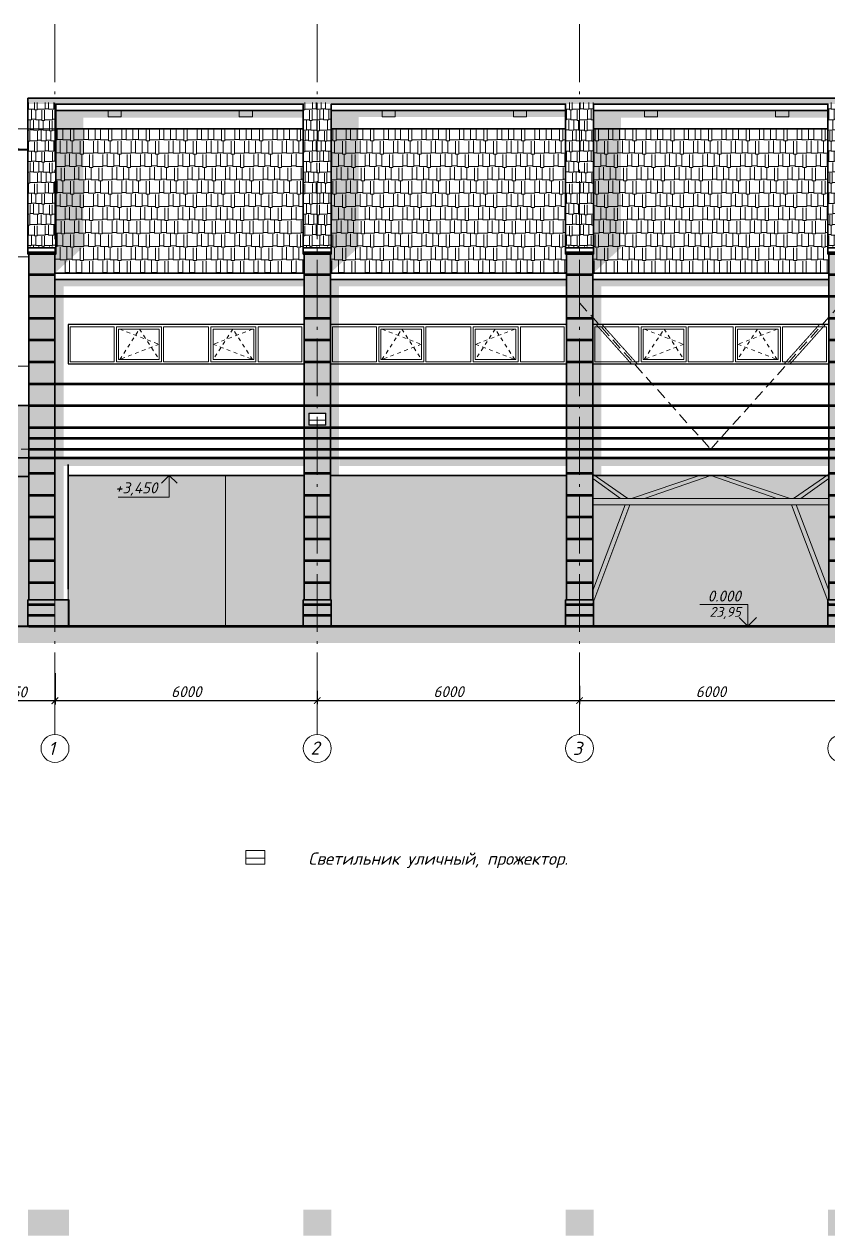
# Model space of a CAD drawing. Header units: millimetres. Extents: x -6419137 to 687965, y -598396 to 179722.
# Drawn here: x 258525 to 276929, y 127821 to 155545 of the extents above; entities that cross this region are included whole.
import ezdxf
from ezdxf.enums import TextEntityAlignment as Align

# ---------------------------------------------------------------- set-up
doc = ezdxf.new("R2010")
doc.units = ezdxf.units.MM
doc.header["$MEASUREMENT"] = 0
for name, pattern in [('CENTERX2', [4, 2.5, -0.5, 0.5, -0.5]), ('Double Dashed', [1797.222233, 1325, -211.666656, 63.333344, -197.222233]), ('Штриховая', [5644.444466, 2822.222233, -2822.222233]), ('штриховаяX2', [38.1, 25.4, -12.7])]:
    doc.linetypes.add(name, pattern=pattern)
for name, color, linetype, lineweight in [('!Вертикальные связи', 6, 'CENTERX2', 40), ('graund_Ном._пера__99', 7, 'Continuous', 40), ('Арматура', 72, 'Continuous', 50), ('Окна ArchiCAD_Ном._пера__95', 251, 'Continuous', 9), ('оси_Ном._пера__96', 7, 'Continuous', 5), ('оси_Ном._пера__97', 7, 'Continuous', 20), ('подп стены Инжзащита_Ном._пера__99', 7, 'Continuous', 40), ('размеры_Ном._пера__96', 7, 'Continuous', 5), ('стены наруж_Ном._пера__95', 251, 'Continuous', 13), ('чертеж_Ном._пера__91', 250, 'Continuous', 5), ('чертеж_Ном._пера__95', 251, 'Continuous', 13), ('чертеж_Ном._пера__96', 7, 'Continuous', 13), ('чертеж_Ном._пера__97', 7, 'Continuous', 20), ('чертеж_Ном._пера__98', 7, 'Continuous', 35), ('Штриховка', 7, 'Continuous', 5)]:
    doc.layers.add(name, color=color, linetype=linetype, lineweight=lineweight)
for name, color, linetype in [('оси', 7, 'Continuous'), ('размеры', 7, 'Continuous'), ('стены наруж', 7, 'Continuous')]:
    doc.layers.add(name, color=color, linetype=linetype)
doc.styles.get("Standard").update_dxf_attribs({"font": 'isocpeui.ttf'})
doc.styles.add('СГЕНЕРИР_СТИЛЬ_2', font='gost_2_304-81_type.ttf')
doc.dimstyles.new('STEP', dxfattribs={"dimtxt": 200, "dimasz": 150, "dimexe": 80, "dimexo": 80, "dimgap": 80, "dimtad": 1, "dimdec": 0, "dimzin": 0, "dimdsep": 46, "dimtxsty": 'Standard', "dimblk": 'ARCHTICK', "dimcen": 150, "dimdle": 80, "dimadec": 0, "dimazin": 0, "dimtfac": 1, "dimtdec": 0, "dimtofl": 0, "dimtmove": 1, "dimatfit": 3, "dimfxl": 1, "dimtolj": 1, "dimtzin": 0, "dimarcsym": 0})

# ---------------------------------------------------------------- blocks, each defined once
blk = doc.blocks.new('_ArchTick')
at = {"color": 0, "linetype": 'ByBlock', "const_width": 0.15}
blk.add_lwpolyline([(-0.5, -0.5), (0.5, 0.5)], dxfattribs=at)
blk = doc.blocks.new('*D14')
at = {"layer": 'Defpoints', "color": 0, "transparency": 16777216}
for p in [(259229, 140459), (265229, 140374), (265229, 140066)]:
    blk.add_point(p, dxfattribs=at)
at = {"layer": 'размеры_Ном._пера__96', "color": 0, "lineweight": -2, "transparency": 16777216}
for p, q in [((259229, 140379), (259229, 139986)), ((265229, 140294), (265229, 139986)), ((259149, 140066), (265309, 140066))]:
    blk.add_line(p, q, dxfattribs=at)
at = {"layer": 'размеры_Ном._пера__96', "color": 0, "lineweight": -2, "transparency": 16777216, "xscale": 150, "yscale": 150, "zscale": 150, "rotation": 180}
blk.add_blockref('_ArchTick', (259229, 140066), dxfattribs=at)
at = {"layer": 'размеры_Ном._пера__96', "color": 0, "lineweight": -2, "transparency": 16777216, "xscale": 150, "yscale": 150, "zscale": 150}
blk.add_blockref('_ArchTick', (265229, 140066), dxfattribs=at)
at = {"layer": 'размеры_Ном._пера__96', "color": 0, "transparency": 16777216, "insert": (262233, 140271), "char_height": 250, "attachment_point": 5}
blk.add_mtext('\\A1;6000', dxfattribs=at)
blk = doc.blocks.new('*D15')
at = {"layer": 'Defpoints', "color": 0, "transparency": 16777216}
for p in [(265229, 140374), (271229, 140484), (271229, 140066)]:
    blk.add_point(p, dxfattribs=at)
at = {"layer": 'размеры_Ном._пера__96', "color": 0, "lineweight": -2, "transparency": 16777216}
for p, q in [((265229, 140294), (265229, 139986)), ((271229, 140404), (271229, 139986)), ((265149, 140066), (271309, 140066))]:
    blk.add_line(p, q, dxfattribs=at)
at = {"layer": 'размеры_Ном._пера__96', "color": 0, "lineweight": -2, "transparency": 16777216, "xscale": 150, "yscale": 150, "zscale": 150, "rotation": 180}
blk.add_blockref('_ArchTick', (265229, 140066), dxfattribs=at)
at = {"layer": 'размеры_Ном._пера__96', "color": 0, "lineweight": -2, "transparency": 16777216, "xscale": 150, "yscale": 150, "zscale": 150}
blk.add_blockref('_ArchTick', (271229, 140066), dxfattribs=at)
at = {"layer": 'размеры_Ном._пера__96', "color": 0, "transparency": 16777216, "insert": (268233, 140271), "char_height": 250, "attachment_point": 5}
blk.add_mtext('\\A1;6000', dxfattribs=at)
blk = doc.blocks.new('*D16')
at = {"layer": 'Defpoints', "color": 0, "transparency": 16777216}
for p in [(271229, 140484), (277229, 140363), (277229, 140066)]:
    blk.add_point(p, dxfattribs=at)
at = {"layer": 'размеры_Ном._пера__96', "color": 0, "lineweight": -2, "transparency": 16777216}
for p, q in [((271229, 140404), (271229, 139986)), ((277229, 140283), (277229, 139986)), ((271149, 140066), (277309, 140066))]:
    blk.add_line(p, q, dxfattribs=at)
at = {"layer": 'размеры_Ном._пера__96', "color": 0, "lineweight": -2, "transparency": 16777216, "xscale": 150, "yscale": 150, "zscale": 150, "rotation": 180}
blk.add_blockref('_ArchTick', (271229, 140066), dxfattribs=at)
at = {"layer": 'размеры_Ном._пера__96', "color": 0, "lineweight": -2, "transparency": 16777216, "xscale": 150, "yscale": 150, "zscale": 150}
blk.add_blockref('_ArchTick', (277229, 140066), dxfattribs=at)
at = {"layer": 'размеры_Ном._пера__96', "color": 0, "transparency": 16777216, "insert": (274233, 140271), "char_height": 250, "attachment_point": 5}
blk.add_mtext('\\A1;6000', dxfattribs=at)
blk = doc.blocks.new('*D27')
at = {"layer": 'Defpoints', "color": 0, "transparency": 16777216}
for p in [(257279, 141770), (259229, 140776), (257279, 140061)]:
    blk.add_point(p, dxfattribs=at)
at = {"layer": 'размеры_Ном._пера__96', "color": 0, "lineweight": -2, "transparency": 16777216}
for p, q in [((257279, 141690), (257279, 139981)), ((259229, 140696), (259229, 139981)), ((259309, 140061), (257199, 140061))]:
    blk.add_line(p, q, dxfattribs=at)
at = {"layer": 'размеры_Ном._пера__96', "color": 0, "lineweight": -2, "transparency": 16777216, "xscale": 150, "yscale": 150, "zscale": 150, "rotation": 180}
blk.add_blockref('_ArchTick', (257279, 140061), dxfattribs=at)
at = {"layer": 'размеры_Ном._пера__96', "color": 0, "lineweight": -2, "transparency": 16777216, "xscale": 150, "yscale": 150, "zscale": 150}
blk.add_blockref('_ArchTick', (259229, 140061), dxfattribs=at)
at = {"layer": 'размеры_Ном._пера__96', "color": 0, "transparency": 16777216, "insert": (258254, 140266), "char_height": 250, "attachment_point": 5}
blk.add_mtext('\\A1;1950', dxfattribs=at)
blk = doc.blocks.new('A$C75D0169E')
at = {"layer": 'чертеж_Ном._пера__96', "linetype": 'Continuous'}
for p, q in [((-218, 478), (-1315, 478)), ((-218, -22), (-218, 478)), ((414, -22), (-418, -22))]:
    blk.add_line(p, q, dxfattribs=at)
at = {"layer": 'чертеж_Ном._пера__98', "linetype": 'Continuous'}
for q in [(-418, 178), (-18, 178)]:
    blk.add_line((-218, -22), q, dxfattribs=at)
blk = doc.blocks.new('A$C1D0B6782')
at = {"layer": '!Вертикальные связи', "color": 0, "linetype": 'ByBlock', "lineweight": 5, "ltscale": 100}
for p, q in [((-737, 2588), (69, 2033)), ((1707, 2562), (148, 2033)), ((1963, 2562), (451, 2033)), ((1963, 2562), (3476, 2033)), ((2220, 2562), (3778, 2033)), ((4663, 2588), (3857, 2033)), ((-737, 2490), (-100, 2033)), ((4663, 2490), (4027, 2033)), ((-737, -366), (115, 1893)), ((-737, -69), (8, 1893)), ((4663, -366), (3811, 1893)), ((4663, -69), (3918, 1893))]:
    blk.add_line(p, q, dxfattribs=at)
blk.add_lwpolyline([(-737, 2033), (4663, 2033), (4663, 1893), (-737, 1893)], close=True, dxfattribs=at)
at = {"layer": '!Вертикальные связи', "color": 8, "linetype": 'ByBlock', "lineweight": 5, "ltscale": 100}
for points in [[(-1037, -670), (-1037, -990)], [(-1118, -888), (-900, -888)]]:
    blk.add_lwpolyline(points, dxfattribs=at)
blk = doc.blocks.new('A$C7B1954E7')
at = {"layer": '!Вертикальные связи', "color": 9, "linetype": 'штриховаяX2', "lineweight": 5, "ltscale": 10}
blk.add_lwpolyline([(-4728, 2733), (-1728, -619), (1272, 2733)], dxfattribs=at)
at = {"layer": '!Вертикальные связи', "color": 177, "linetype": 'ByBlock', "lineweight": 5, "true_color": 0x2c386d}
for points in [[(-4346, 2231), (-3541, 1331)], [(-4212, 2231), (-3406, 1331)], [(756, 2231), (-50, 1331)], [(890, 2231), (85, 1331)]]:
    blk.add_lwpolyline(points, dxfattribs=at)
blk = doc.blocks.new('Стандартный маркер сетки_10')
at = {"layer": 'оси_Ном._пера__96', "linetype": 'Double Dashed'}
for p, q in [((5051, 0), (20403, 0)), ((20403, 0), (21303, 0))]:
    blk.add_line(p, q, dxfattribs=at)
blk.add_point((20403, 0), dxfattribs=at)
blk.add_point((20403, 0), dxfattribs=at)
at = {"layer": 'оси_Ном._пера__97', "linetype": 'Continuous'}
blk.add_circle((21623, 0), 320, dxfattribs=at)
at = {"layer": 'оси_Ном._пера__96', "style": 'СГЕНЕРИР_СТИЛЬ_2'}
blk.add_attdef('AC_MarkerText_1', text='', height=350, rotation=90, dxfattribs=at).set_placement((21973, -173), align=Align.BOTTOM_LEFT)
blk = doc.blocks.new('A$C40B03653')
at = {"layer": 'чертеж_Ном._пера__91', "linetype": 'Continuous', "lineweight": 15}
for p, q in [((66, -133), (66, 367)), ((66, 367), (1236, 367)), ((-566, -133), (266, -133))]:
    blk.add_line(p, q, dxfattribs=at)
at = {"layer": 'чертеж_Ном._пера__98', "linetype": 'Continuous'}
for q in [(-114, 47), (246, 47)]:
    blk.add_line((66, -133), q, dxfattribs=at)
blk = doc.blocks.new('A$C6B9D5C02')
at = {"layer": 'стены наруж_Ном._пера__95', "color": 152, "lineweight": 25, "true_color": 0x0069d1}
blk.add_lwpolyline([(-2467, 535), (-2467, -365), (2933, -365), (2933, 535), (-2467, 535)], dxfattribs=at)
at = {"layer": 'стены наруж_Ном._пера__95', "color": 152, "true_color": 0x0069d1}
for points in [[(-1412, 485), (-2417, 485), (-2417, -315), (-1412, -315), (-1412, 485)], [(-332, 485), (-1362, 485), (-1362, -315), (-332, -315), (-332, 485)], [(-282, 485), (748, 485), (748, -315), (-282, -315), (-282, 485)], [(798, 485), (1828, 485), (1828, -315), (798, -315), (798, 485)], [(1878, 485), (2883, 485), (2883, -315), (1878, -315), (1878, 485)]]:
    blk.add_lwpolyline(points, dxfattribs=at)
for points in [[(-382, 435), (-1312, 435), (-1312, -265), (-382, -265)], [(848, 435), (1778, 435), (1778, -265), (848, -265)]]:
    blk.add_lwpolyline(points, close=True, dxfattribs=at)
at = {"layer": 'чертеж_Ном._пера__95', "color": 152, "linetype": 'Штриховая', "ltscale": 0.03, "true_color": 0x0069d1}
for points in [[(-1287, -265), (-835, 435), (-382, -265)], [(-1287, 435), (-382, 85), (-1287, -265)], [(1753, -265), (1300, 435), (848, -265)], [(1753, 435), (848, 85), (1753, -265)]]:
    blk.add_lwpolyline(points, dxfattribs=at)

msp = doc.modelspace()

# ---------------------------------------------------------------- hatches: boundary and pattern name
at = {"layer": 'размеры'}
h = msp.add_hatch(color=256, dxfattribs=at)
h.dxf.hatch_style = 1
h.set_gradient(color1=(224, 186, 159), color2=(192, 192, 192), tint=1, name='HEMISPHERICAL')
h.paths.add_polyline_path([(259548.6, 127821.3), (259548.6, 128421.3), (258608.6, 128421.3), (258608.6, 127821.3)])
h.paths.add_polyline_path([(265548.6, 127821.3), (265548.6, 128421.3), (264908.6, 128421.3), (264908.6, 127821.3)])
h.paths.add_polyline_path([(271548.6, 127821.3), (271548.6, 128421.3), (270908.6, 128421.3), (270908.6, 127821.3)])
h.paths.add_polyline_path([(277548.6, 127821.3), (277548.6, 128421.3), (276908.6, 128421.3), (276908.6, 127821.3)])
h.paths.add_polyline_path([(283548.6, 127821.3), (283548.6, 128421.3), (282908.6, 128421.3), (282908.6, 127821.3)])
h.paths.add_polyline_path([(290265.6, 127821.3), (290265.6, 128421.3), (288908.6, 128421.3), (288908.6, 127821.3)])
h.paths.add_polyline_path([(293698.6, 127821.3), (293698.6, 128421.3), (292998.6, 128421.3), (292998.6, 127821.3)])
h.paths.add_polyline_path([(299698.6, 127821.3), (299698.6, 128421.3), (299058.6, 128421.3), (299058.6, 127821.3)])
h.paths.add_polyline_path([(305698.6, 127821.3), (305698.6, 128421.3), (305058.6, 128421.3), (305058.6, 127821.3)])
h.paths.add_polyline_path([(311698.6, 127821.3), (311698.6, 128421.3), (311058.6, 128421.3), (311058.6, 127821.3)])
h.paths.add_polyline_path([(317598.6, 127821.3), (317598.6, 128421.3), (316898.6, 128421.3), (316898.6, 127821.3)])
h.paths.add_polyline_path([(320898.6, 127821.3), (320898.6, 128421.3), (320258.6, 128421.3), (320258.6, 127821.3)])
h.paths.add_polyline_path([(326858.6, 128421.3), (326858.6, 127821.3), (327498.6, 127821.3), (327498.6, 128421.3)])
at = {"layer": 'стены наруж'}
h = msp.add_hatch(color=256, dxfattribs=at)
h.dxf.hatch_style = 1
h.set_gradient(color1=(182, 185, 201), color2=(248, 250, 245), rotation=270, tint=1, name='INVHEMISPHERICAL')
h.paths.add_polyline_path([(259878.1, 153409.1), (264908.6, 153409.9), (264908.6, 153576.5), (259248.6, 153576.5), (259248.6, 150284.3), (259228.5, 150284.3), (259228.6, 149853.5), (259878.6, 150447.4), (259878.1, 152960.6)])
h = msp.add_hatch(color=256, dxfattribs=at)
h.dxf.hatch_style = 1
h.set_gradient(color1=(182, 185, 201), color2=(248, 250, 245), rotation=270, tint=1, name='INVHEMISPHERICAL')
h.paths.add_polyline_path([(266177.9, 153420.2), (270888.6, 153420.2), (270888.6, 153574), (265548.6, 153574), (265548.6, 150290.9), (265528.6, 150290.9), (265528.6, 149855.1), (266178.6, 150443.8), (266178.1, 152971)])
h = msp.add_hatch(color=256, dxfattribs=at)
h.dxf.hatch_style = 1
h.set_gradient(color1=(182, 185, 201), color2=(248, 250, 245), rotation=270, tint=1, name='INVHEMISPHERICAL')
h.paths.add_polyline_path([(272177.9, 153406.9), (276908.6, 153406.9), (276908.6, 153573.5), (271548.6, 153573.5), (271548.6, 150284.3), (271528.6, 150284.3), (271528.6, 149838), (272178.6, 150431.8), (272178.1, 152957.6)])
h = msp.add_hatch(color=256, dxfattribs=at)
h.dxf.hatch_style = 1
h.set_gradient(color1=(179, 178, 168), color2=(248, 250, 245), rotation=270, tint=1, name='CURVED')
h.paths.add_polyline_path([(257328.6, 145419.8), (257928.6, 145198), (258628.6, 145198), (258628.6, 146819.8), (257328.6, 146819.8)])
h = msp.add_hatch(color=256, dxfattribs=at)
h.dxf.hatch_style = 1
h.set_gradient(color1=(214, 216, 225), color2=(248, 250, 245), rotation=270, tint=1, name='INVHEMISPHERICAL')
h.paths.add_polyline_path([(257278.6, 145619.8), (257278.6, 141769.8), (258628.6, 141769.8), (258628.6, 145619.8)])
h = msp.add_hatch(color=256, dxfattribs=at)
h.dxf.hatch_style = 1
h.set_gradient(color1=(190, 194, 207), color2=(248, 250, 245), rotation=270, tint=1, name='INVHEMISPHERICAL')
h.paths.add_polyline_path([(264903.7, 142369.8), (264923.7, 142369.8), (264923.7, 145219.8), (259523.8, 145219.8), (259523.6, 141769.8), (261685.9, 141769.8), (264903.7, 141769.8)])
h.paths.add_polyline_path([(265523.7, 142369.8), (265543.7, 142369.8), (265543.7, 141769.8), (270903.7, 141769.8), (270903.7, 142369.8), (270923.7, 142369.8), (270923.7, 145219.8), (265523.7, 145219.8)])
h.paths.add_polyline_path([(276903.7, 141769.8), (276903.7, 142369.8), (276923.7, 142369.8), (276923.7, 145219.8), (271523.7, 145219.8), (271523.7, 142369.8), (271543.7, 142369.8), (271543.7, 141769.8)])
h.paths.add_polyline_path([(283523.7, 145219.8), (283523.7, 141769.8), (282923.7, 141769.8), (282923.7, 145219.8), (277523.7, 145219.8), (277523.7, 142369.8), (277543.7, 142369.8), (277543.7, 141769.8), (288923.7, 141769.8), (288923.7, 145219.8)])
at = {"layer": 'стены наруж_Ном._пера__95', "true_color": 0x33201a}
h = msp.add_hatch(color=19, dxfattribs=at)
h.dxf.hatch_style = 1
h.paths.add_polyline_path([(338586.2, 141769.8), (241287.3, 141769.8), (241287.3, 141382.3), (338586.2, 141382.3)])
at = {"layer": 'Штриховка', "true_color": 0xb35900}
h = msp.add_hatch(dxfattribs=at)
h.set_pattern_fill('AR-RSHKE', color=32, scale=20, style=2)
h.paths.add_polyline_path([(289548.6, 153719), (289548.6, 153849.8), (258608.6, 153849.8), (258608.6, 153719)])
h = msp.add_hatch(dxfattribs=at)
h.set_pattern_fill('AR-RSHKE', color=32, scale=20, style=2)
h.paths.add_polyline_path([(258608.6, 150429.2), (259248.6, 150429.2), (259248.6, 153756.9), (258608.6, 153756.9)])
h = msp.add_hatch(dxfattribs=at)
h.set_pattern_fill('AR-RSHKE', color=32, scale=20, style=2)
h.paths.add_polyline_path([(264908.6, 150429.2), (265548.6, 150429.2), (265548.6, 153756.9), (264908.6, 153756.9)])
h = msp.add_hatch(dxfattribs=at)
h.set_pattern_fill('AR-RSHKE', color=32, scale=20, style=2)
h.paths.add_polyline_path([(270908.6, 150429.1), (271548.6, 150429.1), (271548.6, 153756.9), (270908.6, 153756.9)])
h = msp.add_hatch(dxfattribs=at)
h.set_pattern_fill('AR-RSHKE', color=32, scale=20, style=2)
h.paths.add_polyline_path([(276908.6, 150429.2), (277548.6, 150429.2), (277548.6, 153756.9), (276908.6, 153756.9)])
h = msp.add_hatch(dxfattribs=at)
h.set_pattern_fill('AR-RSHKE', color=32, style=2)
h.set_pattern_definition([(0, (154200.8, 168137.26), (647.7, 304.8), [152.4, -127, 177.8, -76.2, 228.6, -101.6]), (0, (154353.2, 168149.96), (647.7, 304.8), [127, -482.6, 101.6, -152.4]), (0, (154658, 168118.2), (647.7, 304.8), [76.2, -787.4]), (90, (154200.79, 168137.26), (-215.9, 304.8), [292.1, -927.1]), (90, (154353.19, 168137.26), (-215.9, 304.8), [285.75, -933.45]), (90, (154480.19, 168137.26), (-215.9, 304.8), [266.7, -952.5]), (90, (154657.99, 168118.2), (-215.9, 304.8), [292.1, -927.1]), (90, (154734.19, 168118.2), (-215.9, 304.8), [292.1, -927.1]), (90, (154962.79, 168137.26), (-215.9, 304.8), [279.4, -939.8])])
edge = h.paths.add_edge_path()
edge.add_line((264908.6, 149980), (264908.6, 153149.8))
edge.add_line((264908.6, 153149.8), (259248.6, 153149.8))
edge.add_line((259248.6, 153149.8), (259248.6, 149849))
edge.add_line((259248.6, 149849), (264908.6, 149849))
h = msp.add_hatch(dxfattribs=at)
h.set_pattern_fill('AR-RSHKE', color=32, style=2)
h.set_pattern_definition([(0, (160200.8, 168137.26), (647.7, 304.8), [152.4, -127, 177.8, -76.2, 228.6, -101.6]), (0, (160353.2, 168149.96), (647.7, 304.8), [127, -482.6, 101.6, -152.4]), (0, (160658, 168118.2), (647.7, 304.8), [76.2, -787.4]), (90, (160200.79, 168137.26), (-215.9, 304.8), [292.1, -927.1]), (90, (160353.19, 168137.26), (-215.9, 304.8), [285.75, -933.45]), (90, (160480.19, 168137.26), (-215.9, 304.8), [266.7, -952.5]), (90, (160657.99, 168118.2), (-215.9, 304.8), [292.1, -927.1]), (90, (160734.19, 168118.2), (-215.9, 304.8), [292.1, -927.1]), (90, (160962.79, 168137.26), (-215.9, 304.8), [279.4, -939.8])])
edge = h.paths.add_edge_path()
edge.add_line((270908.6, 149980), (270908.6, 153149.8))
edge.add_line((270908.6, 153149.8), (265548.6, 153149.8))
edge.add_line((265548.6, 153149.8), (265548.6, 149849))
edge.add_line((265548.6, 149849), (270908.6, 149849))
h = msp.add_hatch(dxfattribs=at)
h.set_pattern_fill('AR-RSHKE', color=32, style=2)
h.set_pattern_definition([(0, (166200.8, 168137.26), (647.7, 304.8), [152.4, -127, 177.8, -76.2, 228.6, -101.6]), (0, (166353.2, 168149.96), (647.7, 304.8), [127, -482.6, 101.6, -152.4]), (0, (166658, 168118.2), (647.7, 304.8), [76.2, -787.4]), (90, (166200.79, 168137.26), (-215.9, 304.8), [292.1, -927.1]), (90, (166353.19, 168137.26), (-215.9, 304.8), [285.75, -933.45]), (90, (166480.19, 168137.26), (-215.9, 304.8), [266.7, -952.5]), (90, (166657.99, 168118.2), (-215.9, 304.8), [292.1, -927.1]), (90, (166734.19, 168118.2), (-215.9, 304.8), [292.1, -927.1]), (90, (166962.79, 168137.26), (-215.9, 304.8), [279.4, -939.8])])
edge = h.paths.add_edge_path()
edge.add_line((276908.6, 149980), (276908.6, 153149.8))
edge.add_line((276908.6, 153149.8), (271548.6, 153149.8))
edge.add_line((271548.6, 153149.8), (271548.6, 149867.7))
edge.add_line((271548.6, 149867.7), (276908.6, 149867.7))
at = {"layer": 'Штриховка', "lineweight": 5, "true_color": 0x7d6554}
h = msp.add_hatch(dxfattribs=at)
h.set_pattern_fill('GRAVEL', color=37, scale=1200, angle=12)
h.set_pattern_definition([(240.012788, (615.625, 9267.91), (-7144.770706, -12559.94632), [161.4432, -15982.9057]), (196.96974, (534.935, 9128.08), (13835.8314216, 4167.705469), [277.0416, -27427.1097]), (144.510447, (269.956, 9047.22), (14482.205528, -10416.60804), [195.3456, -19339.239]), (279.273689, (-125.443, 8656.47), (-3816.103459, 23725.036447), [252.2856, -24976.2696]), (304.833654, (-84.79, 8407.485), (-8862.813952, 12837.855306), [247.386, -24491.2478]), (9.273689, (56.52, 8204.426), (-23725.036447, -3816.103459), [252.2856, -24976.2696]), (49.69424, (305.507, 8245.082), (-12764.1622816, -14981.1935856), [333.6348, -33029.8183]), (84.255328, (521.324, 8499.513), (2727.5712086, 27569.554862), [314.9856, -31183.5858]), (133.429566, (552.85, 8812.917), (-12633.639344, 13263.15034), [253.14, -25060.8877]), (187.236358, (378.83, 8996.75), (13161.04236, 1570.657198), [288.9984, -14160.915]), (234.397438, (92.13, 8960.35), (-11340.8911318, -15905.4766775), [373.7376, -37000.05]), (150.814075, (1039.09, 8891.73), (-9713.40402, 5296.204522), [127.5612, -12628.6138]), (183.469234, (927.724, 8953.94), (15758.090629, 895.868135), [242.6844, -24025.8137]), (237, (685.5, 8939.25), (249.494, -1173.7771), [169.705, -1527.351]), (215.19859, (573.38, 9062.64), (5369.897546, 3595.02439), [91.3896, -9047.538]), (303.80141, (498.7, 9009.96), (-1922.25921, 3271.83733), [129.2436, -6332.954]), (42.963757, (570.6, 8902.57), (3022.3433, 3096.03633), [209.9148, -6787.2275]), (173.56505, (724.2, 9045.63), (2597.04827, -674.78906), [151.789, -3642.944]), (28.38954, (-182.09, 8865.26), (10989.289122, 6016.271652), [212.64, -21051.414]), (82.346176, (4.98, 8966.36), (-1950.674165, -13909.524446), [178.3932, -17660.8893]), (305.19859, (674.31, 9280.39), (-3595.02439, 5369.897546), [182.778, -8956.1497]), (355.61046, (779.67, 9131.027), (-12486.253296, 1026.391073), [212.64, -21051.414]), (351.443955, (-27.4, 8137.52), (-6367.87366, 1100.084097), [205.056, -10047.7485]), (306.77514, (175.37, 8107.01), (-8613.319923, 11664.078185), [171.8136, -17009.5717]), (78.80141, (935.55, 8109.1), (1100.0841, 6367.87366), [182.778, -8956.1497]), (29.354025, (971.044, 8288.4), (-14261.126456, -7938.53086), [201.1572, -19914.5083]), (81.443955, (360.4, 7986.85), (-1100.084097, -6367.87366), [102.528, -10150.2765]), (113.30993, (865.12, 8094.13), (-2171.75324, 4445.61445), [61.188, -6057.6354]), (177.96376, (840.9, 8150.33), (3770.8254, -425.29503), [247.386, -4700.3408]), (198.009006, (593.68, 8159.12), (11488.27718, 3668.717411), [229.26, -22696.7078]), (315.69007, (593.06, 8796.93), (-1672.76518, 2098.0602), [173.0664, -4153.595]), (5.157227, (716.897, 8676.033), (20453.199113, 1893.844251), [302.1528, -29913.075]), (72.945396, (1017.83, 8703.19), (-2948.65028, -9214.415962), [123.5472, -12231.209]), (102, (1054.1, 8821.3), (-1423.271, 924.283), [72, -1128]), (132.256437, (562.72, 8189.34), (6441.566686, -7218.46373), [166.7088, -16504.224]), (60.012788, (450.61, 8312.73), (7144.770706, 12559.94632), [322.8864, -15821.4625]), (12, (612, 8592.4), (924.283, 1423.271), [312, -888]), (337.304846, (917.176, 8657.26), (13484.229412, -5721.499556), [189.7368, -18783.929]), (266.054604, (1092.22, 8584.06), (-175.801005, -4944.60251), [174.7224, -8561.4095]), (219.645975, (1080.2, 8409.75), (-19806.825007, -16478.1577595), [284.478, -28163.369]), (187.426079, (861.15, 8228.24), (-15508.5966004, -2069.645256), [300.9588, -29794.888])])
h.paths.add_polyline_path([(259228.6, 142369.8), (259228.6, 150284.3), (258628.6, 150284.3), (258628.6, 142369.8)])
h.paths.add_polyline_path([(271528.6, 142369.8), (271528.6, 150284.3), (270928.6, 150284.3), (270928.6, 142369.8)])
h.paths.add_polyline_path([(277528.6, 142369.8), (277528.6, 150284.3), (276928.6, 150284.3), (276928.6, 142369.8)])
h.paths.add_polyline_path([(290235.6, 142369.8), (290235.6, 150284.3), (288928.6, 150284.3), (288928.6, 142369.8)])
h.paths.add_polyline_path([(293678.6, 142369.8), (293678.6, 150284.3), (293017.9, 150284.3), (293017.9, 142369.8)])
h.paths.add_polyline_path([(305678.6, 142369.8), (305678.6, 150284.3), (305078.6, 150284.3), (305078.6, 142369.8)])
h.paths.add_polyline_path([(311678.6, 142369.8), (311678.6, 150284.3), (311078.6, 150284.3), (311078.6, 142369.8)])
h.paths.add_polyline_path([(320878.6, 142369.8), (320878.5, 148635.6), (320278.6, 148637.9), (320278.6, 142369.8)])
h.paths.add_polyline_path([(326878.6, 148633.6), (326878.6, 142369.8), (327478.6, 142369.8), (327478.6, 148633.6)])
h.paths.add_polyline_path([(265528.6, 142369.8), (265528.6, 150284.3), (264928.6, 150284.3), (264928.6, 142369.8)])
h.paths.add_polyline_path([(265041.8, 146638), (265415.4, 146638), (265415.4, 146375), (265041.8, 146375)], flags=16)
h.paths.add_polyline_path([(283528.6, 142369.8), (283528.6, 150284.3), (282928.6, 150284.3), (282928.6, 142369.8)])
h.paths.add_polyline_path([(283415.4, 146638), (283415.4, 146375), (283041.8, 146375), (283041.8, 146638)], flags=16)
h.paths.add_polyline_path([(299678.6, 142369.8), (299678.6, 150284.3), (299078.6, 150284.3), (299078.6, 142369.8)])
h.paths.add_polyline_path([(299191.8, 146375), (299191.8, 146638), (299565.4, 146638), (299565.4, 146375)], flags=16)
h.paths.add_polyline_path([(317578.6, 142369.8), (317578.6, 150284.3), (316918.6, 150284.3), (316918.6, 142369.8)])
h.paths.add_polyline_path([(317061.8, 146375), (317061.8, 146638), (317435.4, 146638), (317435.4, 146375)], flags=16)
at = {"layer": 'Штриховка', "true_color": 0xa8a8b8}
h = msp.add_hatch(color=253, dxfattribs=at)
h.dxf.hatch_style = 1
h.paths.add_polyline_path([(264928.6, 145619.8), (259428, 145619.8), (259428, 145432.5), (264928.6, 145432.5)])
h.paths.add_polyline_path([(259427.9, 149702.5), (259230, 149702.5), (259230, 142370.4), (259427.9, 142370.4)])
h.paths.add_polyline_path([(259431.4, 149251.4), (259430.1, 149251.4), (259428.1, 149251.4), (259430.6, 149251.4)])
h.paths.add_polyline_path([(264928.6, 149544.3), (264928.6, 149702.5), (259427.9, 149702.5), (259427.9, 149544.3)])
h = msp.add_hatch(color=253, dxfattribs=at)
h.dxf.hatch_style = 1
h.paths.add_polyline_path([(270928.6, 145619.8), (265729.4, 145619.8), (265729.4, 145432.5), (270928.6, 145432.5)])
h.paths.add_polyline_path([(265727.9, 149702.2), (265530, 149702.2), (265530, 145219.8), (265727.9, 145219.8)])
h.paths.add_polyline_path([(265731.4, 149251.1), (265730.1, 149251.1), (265728.1, 149251.1), (265730.6, 149251.1)])
h.paths.add_polyline_path([(270928.6, 149544), (270928.6, 149702.2), (265727.9, 149702.2), (265727.9, 149544)])
h = msp.add_hatch(color=253, dxfattribs=at)
h.dxf.hatch_style = 1
h.paths.add_polyline_path([(276928.6, 145619.8), (271729.4, 145619.8), (271729.4, 145432.5), (276928.6, 145432.5)])
h.paths.add_polyline_path([(271727.9, 149702.2), (271530, 149702.2), (271530, 145219.8), (271727.9, 145219.8)])
h.paths.add_polyline_path([(271731.4, 149251.1), (271730.1, 149251.1), (271728.1, 149251.1), (271730.6, 149251.1)])
h.paths.add_polyline_path([(276928.6, 149544), (276928.6, 149702.2), (271727.9, 149702.2), (271727.9, 149544)])
at = {"layer": 'Штриховка', "lineweight": 0, "true_color": 0x7d6554}
h = msp.add_hatch(dxfattribs=at)
h.set_pattern_fill('GRAVEL', color=37, scale=1200, angle=12)
h.set_pattern_definition([(240.012788, (595.625, 1353.41), (-7144.770706, -12559.94632), [161.4432, -15982.9057]), (196.96974, (514.935, 1213.58), (13835.8314216, 4167.705469), [277.0416, -27427.1097]), (144.510447, (249.956, 1132.72), (14482.205528, -10416.60804), [195.3456, -19339.239]), (279.273689, (-145.443, 741.975), (-3816.103459, 23725.036447), [252.2856, -24976.2696]), (304.833654, (-104.79, 492.986), (-8862.813952, 12837.855306), [247.386, -24491.2478]), (9.273689, (36.52, 289.93), (-23725.036447, -3816.103459), [252.2856, -24976.2696]), (49.69424, (285.507, 330.584), (-12764.1622816, -14981.1935856), [333.6348, -33029.8183]), (84.255328, (501.324, 585.015), (2727.5712086, 27569.554862), [314.9856, -31183.5858]), (133.429566, (532.85, 898.42), (-12633.639344, 13263.15034), [253.14, -25060.8877]), (187.236358, (358.83, 1082.25), (13161.04236, 1570.657198), [288.9984, -14160.915]), (234.397438, (72.13, 1045.85), (-11340.8911318, -15905.4766775), [373.7376, -37000.05]), (150.814075, (1019.09, 977.24), (-9713.40402, 5296.204522), [127.5612, -12628.6138]), (183.469234, (907.724, 1039.44), (15758.090629, 895.868135), [242.6844, -24025.8137]), (237, (665.5, 1024.76), (249.494, -1173.7771), [169.705, -1527.351]), (215.19859, (553.38, 1148.14), (5369.897546, 3595.02439), [91.3896, -9047.538]), (303.80141, (478.7, 1095.47), (-1922.25921, 3271.83733), [129.2436, -6332.954]), (42.963757, (550.6, 988.07), (3022.3433, 3096.03633), [209.9148, -6787.2275]), (173.56505, (704.2, 1131.13), (2597.04827, -674.78906), [151.789, -3642.944]), (28.38954, (-202.09, 950.76), (10989.289122, 6016.271652), [212.64, -21051.414]), (82.346176, (-15.02, 1051.86), (-1950.674165, -13909.524446), [178.3932, -17660.8893]), (305.19859, (654.31, 1365.89), (-3595.02439, 5369.897546), [182.778, -8956.1497]), (355.61046, (759.67, 1216.53), (-12486.253296, 1026.391073), [212.64, -21051.414]), (351.443955, (-47.4, 223.02), (-6367.87366, 1100.084097), [205.056, -10047.7485]), (306.77514, (155.37, 192.51), (-8613.319923, 11664.078185), [171.8136, -17009.5717]), (78.80141, (915.55, 194.6), (1100.0841, 6367.87366), [182.778, -8956.1497]), (29.354025, (951.044, 373.904), (-14261.126456, -7938.53086), [201.1572, -19914.5083]), (81.443955, (340.4, 72.35), (-1100.084097, -6367.87366), [102.528, -10150.2765]), (113.30993, (845.12, 179.64), (-2171.75324, 4445.61445), [61.188, -6057.6354]), (177.96376, (820.9, 235.83), (3770.8254, -425.29503), [247.386, -4700.3408]), (198.009006, (573.68, 244.62), (11488.27718, 3668.717411), [229.26, -22696.7078]), (315.69007, (573.06, 882.43), (-1672.76518, 2098.0602), [173.0664, -4153.595]), (5.157227, (696.897, 761.534), (20453.199113, 1893.844251), [302.1528, -29913.075]), (72.945396, (997.83, 788.7), (-2948.65028, -9214.415962), [123.5472, -12231.209]), (102, (1034.1, 906.8), (-1423.271, 924.283), [72, -1128]), (132.256437, (542.72, 274.84), (6441.566686, -7218.46373), [166.7088, -16504.224]), (60.012788, (430.61, 398.23), (7144.770706, 12559.94632), [322.8864, -15821.4625]), (12, (592, 677.9), (924.283, 1423.271), [312, -888]), (337.304846, (897.176, 742.765), (13484.229412, -5721.499556), [189.7368, -18783.929]), (266.054604, (1072.22, 669.56), (-175.801005, -4944.60251), [174.7224, -8561.4095]), (219.645975, (1060.2, 495.25), (-19806.825007, -16478.1577595), [284.478, -28163.369]), (187.426079, (841.15, 313.74), (-15508.5966004, -2069.645256), [300.9588, -29794.888])])
h.paths.add_polyline_path([(259548.6, 141769.8), (259548.6, 142369.8), (258608.6, 142369.8), (258608.6, 141769.8)])
h.paths.add_polyline_path([(265548.6, 141769.8), (265548.6, 142369.8), (264908.6, 142369.8), (264908.6, 141769.8)])
h.paths.add_polyline_path([(271548.6, 141769.8), (271548.6, 142369.8), (270908.6, 142369.8), (270908.6, 141769.8)])
h.paths.add_polyline_path([(277548.6, 141769.8), (277548.6, 142369.8), (276908.6, 142369.8), (276908.6, 141769.8)])
h.paths.add_polyline_path([(283548.6, 141769.8), (283548.6, 142369.8), (282908.6, 142369.8), (282908.6, 141769.8)])
h.paths.add_polyline_path([(290265.6, 141769.8), (290265.6, 142369.8), (288908.6, 142369.8), (288908.6, 141769.8)])
h.paths.add_polyline_path([(294828.6, 141769.8), (294828.6, 142369.8), (292997.9, 142369.8), (292997.9, 141769.8)])
h.paths.add_polyline_path([(300828.6, 141769.8), (300828.6, 142369.8), (297928.6, 142369.8), (297928.6, 141769.8)])
h.paths.add_polyline_path([(306828.6, 141769.8), (306828.6, 142369.8), (303928.6, 142369.8), (303928.6, 141769.8)])
h.paths.add_polyline_path([(312828.6, 141769.8), (312828.6, 142369.8), (309928.6, 142369.8), (309928.6, 141769.8)])
h.paths.add_polyline_path([(317598.6, 141769.8), (317598.6, 142369.8), (315928.6, 142369.8), (315928.6, 141769.8)])
h.paths.add_polyline_path([(321828.6, 141769.8), (321828.6, 142369.8), (320258.6, 142372.1), (320258.6, 141769.8)])
h.paths.add_polyline_path([(325928.6, 142369.8), (325928.6, 141769.8), (327498.6, 141769.8), (327498.6, 142369.8)])

# ---------------------------------------------------------------- linework, layer by layer
at = {"layer": 'Арматура', "lineweight": 53}
for points in [[(258628.6, 150319.8), (259228.6, 150319.8)], [(264928.6, 150319.8), (265528.6, 150319.8)], [(270928.6, 150319.8), (271528.6, 150319.8)], [(276928.6, 150319.8), (277528.6, 150319.8)], [(258628.6, 149819.8), (259228.6, 149819.8)], [(264928.6, 149819.8), (265528.6, 149819.8)], [(270928.6, 149819.8), (271528.6, 149819.8)], [(276928.6, 149819.8), (277528.6, 149819.8)], [(258628.6, 149319.8), (259228.6, 149319.8)], [(258628.6, 149319.8), (289528.6, 149319.8)], [(264928.6, 149319.8), (265528.6, 149319.8)], [(270928.6, 149319.8), (271528.6, 149319.8)], [(276928.6, 149319.8), (277528.6, 149319.8)], [(258628.6, 148819.8), (259228.6, 148819.8)], [(264928.6, 148819.8), (265528.6, 148819.8)], [(270928.6, 148819.8), (271528.6, 148819.8)], [(276928.6, 148819.8), (277528.6, 148819.8)], [(258628.6, 148319.8), (259228.6, 148319.8)], [(264928.6, 148319.8), (265528.6, 148319.8)], [(270928.6, 148319.8), (271528.6, 148319.8)], [(276928.6, 148319.8), (277528.6, 148319.8)], [(258628.6, 147819.8), (259228.6, 147819.8)], [(264928.6, 147819.8), (265528.6, 147819.8)], [(270928.6, 147819.8), (271528.6, 147819.8)], [(276928.6, 147819.8), (277528.6, 147819.8)], [(258628.6, 147319.8), (289528.6, 147319.8)], [(258628.6, 146819.8), (289528.6, 146819.8)], [(258628.6, 146319.8), (289528.6, 146319.8)], [(258628.6, 146069.8), (289528.6, 146069.8)], [(258628.6, 145269.8), (259228.6, 145269.8)], [(264928.6, 145269.8), (265528.6, 145269.8)], [(270928.6, 145269.8), (271528.6, 145269.8)], [(276928.6, 145269.8), (277528.6, 145269.8)], [(258628.6, 144769.8), (259228.6, 144769.8)], [(264928.6, 144769.8), (265528.6, 144769.8)], [(270928.6, 144769.8), (271528.6, 144769.8)], [(276928.6, 144769.8), (277528.6, 144769.8)], [(258628.6, 144269.8), (259228.6, 144269.8)], [(264928.6, 144269.8), (265528.6, 144269.8)], [(270928.6, 144269.8), (271528.6, 144269.8)], [(276928.6, 144269.8), (277528.6, 144269.8)], [(258628.6, 143769.8), (259228.6, 143769.8)], [(264928.6, 143769.8), (265528.6, 143769.8)], [(270928.6, 143769.8), (271528.6, 143769.8)], [(276928.6, 143769.8), (277528.6, 143769.8)], [(258628.6, 143269.8), (259228.6, 143269.8)], [(264928.6, 143269.8), (265528.6, 143269.8)], [(270928.6, 143269.8), (271528.6, 143269.8)], [(276928.6, 143269.8), (277528.6, 143269.8)], [(258628.6, 142769.8), (259228.6, 142769.8)], [(264928.6, 142769.8), (265528.6, 142769.8)], [(270928.6, 142769.8), (271528.6, 142769.8)], [(276928.6, 142769.8), (277528.6, 142769.8)], [(258628.6, 142269.8), (259228.6, 142269.8)], [(264928.6, 142269.8), (265528.6, 142269.8)], [(270928.6, 142269.8), (271528.6, 142269.8)], [(276928.6, 142269.8), (277528.6, 142269.8)], [(258628.6, 142019.8), (259228.6, 142019.8)], [(264928.6, 142019.8), (265528.6, 142019.8)], [(270928.6, 142019.8), (271528.6, 142019.8)], [(276928.6, 142019.8), (277528.6, 142019.8)]]:
    msp.add_lwpolyline(points, dxfattribs=at)
at = {"layer": 'Арматура', "color": 20, "lineweight": 53}
for points in [[(258628.6, 145819.8), (293018.6, 145819.8)], [(258628.6, 145619.8), (293018.6, 145619.8)], [(258628.6, 141769.8), (327498.6, 141769.8)]]:
    msp.add_lwpolyline(points, dxfattribs=at)
at = {"layer": 'подп стены Инжзащита_Ном._пера__99', "color": 251}
msp.add_lwpolyline([(241287.3, 141769.8), (338560.3, 141769.8)], dxfattribs=at)
at = {"layer": 'стены наруж_Ном._пера__95', "color": 34, "lineweight": 5, "ltscale": 0.05}
for points in [[(243440.2, 150219.8), (258628.6, 150219.8)], [(244003, 147719.8), (258628.6, 147719.8)]]:
    msp.add_lwpolyline(points, dxfattribs=at)
at = {"layer": 'стены наруж_Ном._пера__95'}
msp.add_lwpolyline([(258628.6, 145619.8), (258628.6, 143508.9)], dxfattribs=at)
at = {"layer": 'чертеж_Ном._пера__91'}
for points in [[(260444, 153574.1), (260444, 153424.1), (260743.9, 153424.1), (260743.9, 153574.1)], [(263743.9, 153574.1), (263743.9, 153424.1), (263444, 153424.1), (263444, 153574.1)], [(266713.2, 153574.1), (266713.2, 153424.1), (267013.1, 153424.1), (267013.1, 153574.1)], [(270013.1, 153574.1), (270013.1, 153424.1), (269713.2, 153424.1), (269713.2, 153574.1)], [(272713.2, 153574.1), (272713.2, 153424.1), (273013.1, 153424.1), (273013.1, 153574.1)], [(276013.1, 153574.1), (276013.1, 153424.1), (275713.2, 153424.1), (275713.2, 153574.1)]]:
    msp.add_lwpolyline(points, dxfattribs=at)
at = {"layer": 'чертеж_Ном._пера__95', "lineweight": 13}
msp.add_lwpolyline([(265036.6, 146643.2), (265420.6, 146643.2), (265420.6, 146369.8), (265036.6, 146369.8)], close=True, dxfattribs=at)
at = {"layer": 'чертеж_Ном._пера__95', "lineweight": 5}
for points in [[(265036.6, 146643.2), (265420.6, 146643.2), (265420.6, 146487.5), (265036.6, 146487.5)], [(265041.8, 146638), (265415.4, 146638), (265415.4, 146375), (265041.8, 146375)], [(264025.8, 136633.7), (263593.8, 136633.7), (263593.8, 136326.1), (264025.8, 136326.1)], [(264025.8, 136633.7), (263593.8, 136633.7), (263593.8, 136458.5), (264025.8, 136458.5)]]:
    msp.add_lwpolyline(points, close=True, dxfattribs=at)
at = {"layer": 'чертеж_Ном._пера__95', "color": 30, "linetype": 'Штриховая', "lineweight": 0, "ltscale": 0.1}
msp.add_lwpolyline([(257328.6, 145819.8), (258628.6, 145819.8), (258628.6, 145619.8), (257328.6, 145619.8)], close=True, dxfattribs=at)
at = {"layer": 'чертеж_Ном._пера__95', "lineweight": 15}
msp.add_lwpolyline([(263593.8, 136633.7), (264025.8, 136633.7), (264025.8, 136326.1), (263593.8, 136326.1)], close=True, dxfattribs=at)
at = {"layer": 'чертеж_Ном._пера__96', "color": 18, "true_color": 0x5c0000, "const_width": 50}
msp.add_lwpolyline([(258608.6, 152675), (258443.1, 152675), (255936, 152770.8), (250729.2, 152773.1), (250729.2, 153273.1), (242819.3, 153273.1)], dxfattribs=at)
at = {"layer": 'чертеж_Ном._пера__96'}
msp.add_lwpolyline([(259248.6, 153149.8), (256752.5, 153149.8)], dxfattribs=at)
at = {"layer": 'чертеж_Ном._пера__97'}
msp.add_lwpolyline([(259528.6, 145219.8), (263128.6, 145219.8), (263128.6, 141769.8), (259528.6, 141769.8)], close=True, dxfattribs=at)
at = {"layer": 'чертеж_Ном._пера__98'}
for points in [[(277548.6, 150429.2), (276908.6, 150429.2), (276908.6, 153719), (271548.6, 153719), (271548.6, 150429.1), (270908.6, 150429.1), (270908.6, 153719), (265548.6, 153719), (265548.6, 150429.2), (264908.6, 150429.2), (264908.6, 153719), (259248.6, 153719), (259248.6, 150429.2), (258608.6, 150429.2), (258608.6, 153849.8), (289548.6, 153849.8)], [(264908.6, 153574.1), (259248.6, 153574.1)], [(265548.6, 153574.1), (270908.6, 153574.1)], [(276908.6, 153574.1), (271548.6, 153574.1)], [(264908.6, 153149.8), (259248.6, 153149.8)], [(270908.6, 153149.8), (265548.6, 153149.8)], [(276908.6, 153149.8), (271548.6, 153149.8)], [(264928.6, 149849), (259228.6, 149849)], [(270928.6, 149849), (265528.6, 149849)], [(276928.6, 149849), (271528.6, 149849)], [(264928.6, 149704.1), (259228.6, 149704.1)], [(270928.6, 149704.1), (265528.6, 149704.1)], [(276928.6, 149704.1), (271528.6, 149704.1)], [(257328.6, 145619.8), (257328.6, 145419.8), (257928.6, 145198), (258628.6, 145198)], [(259228.6, 145619.8), (264928.6, 145619.8)], [(265528.6, 145619.8), (270928.6, 145619.8)], [(271528.6, 145619.8), (276928.6, 145619.8)], [(259528.6, 145469.8), (259528.6, 142619.8)], [(259528.6, 145219.8), (264928.6, 145219.8)], [(265528.6, 145219.8), (270928.6, 145219.8)], [(271528.6, 145219.8), (276928.6, 145219.8)]]:
    msp.add_lwpolyline(points, dxfattribs=at)
for points in [[(259248.6, 150429.2), (258608.6, 150429.2), (258608.6, 150284.3), (259248.6, 150284.3)], [(258628.6, 150284.3), (259228.6, 150284.3), (259228.6, 142369.8), (258628.6, 142369.8)], [(265548.6, 150429.2), (264908.6, 150429.2), (264908.6, 150284.3), (265548.6, 150284.3)], [(264928.6, 150284.3), (265528.6, 150284.3), (265528.6, 142369.8), (264928.6, 142369.8)], [(271548.6, 150429.2), (270908.6, 150429.2), (270908.6, 150284.3), (271548.6, 150284.3)], [(270928.6, 150284.3), (271528.6, 150284.3), (271528.6, 142369.8), (270928.6, 142369.8)], [(277548.6, 150429.2), (276908.6, 150429.2), (276908.6, 150284.3), (277548.6, 150284.3)], [(276928.6, 150284.3), (277528.6, 150284.3), (277528.6, 142369.8), (276928.6, 142369.8)], [(257328.6, 146819.8), (258628.6, 146819.8), (258628.6, 145619.8), (257328.6, 145619.8)], [(258608.6, 142369.8), (259548.6, 142369.8), (259548.6, 141769.8), (258608.6, 141769.8)], [(264908.6, 142369.8), (265548.6, 142369.8), (265548.6, 141769.8), (264908.6, 141769.8)], [(270908.6, 142369.8), (271548.6, 142369.8), (271548.6, 141769.8), (270908.6, 141769.8)], [(276908.6, 142369.8), (277548.6, 142369.8), (277548.6, 141769.8), (276908.6, 141769.8)]]:
    msp.add_lwpolyline(points, close=True, dxfattribs=at)

# ---------------------------------------------------------------- block references
at = {"layer": '!Вертикальные связи'}
msp.add_blockref('A$C7B1954E7', (275956.6, 146438.4), dxfattribs=at)
at = {"layer": '!Вертикальные связи', "color": 0, "linetype": 'ByBlock', "lineweight": 5}
msp.add_blockref('A$C1D0B6782', (272265.3, 142657.6), dxfattribs=at)
at = {"layer": 'Окна ArchiCAD_Ном._пера__95'}
for p in [(261995.7, 148135.2), (267995.7, 148135.2), (273995.7, 148135.2)]:
    msp.add_blockref('A$C6B9D5C02', p, dxfattribs=at)
at = {"layer": 'оси_Ном._пера__96', "linetype": 'Continuous', "lineweight": 13}
ref = msp.add_blockref('Стандартный маркер сетки_10', (259228.6, 160595.9), dxfattribs=dict(at, zscale=1000, rotation=270))
ref.add_attrib('AC_MarkerText_1', '1', (259075.7, 138823.3), dxfattribs={"layer": 'оси', "color": 7, "linetype": 'Continuous', "lineweight": 13, "height": 300})
ref = msp.add_blockref('Стандартный маркер сетки_10', (265228.6, 160595.9), dxfattribs=dict(at, zscale=1000, rotation=270))
ref.add_attrib('AC_MarkerText_1', '2', (265073.5, 138831.7), dxfattribs={"layer": 'оси', "color": 7, "linetype": 'Continuous', "lineweight": 13, "height": 300})
ref = msp.add_blockref('Стандартный маркер сетки_10', (271228.6, 160595.9), dxfattribs=dict(at, zscale=1000, rotation=270))
ref.add_attrib('AC_MarkerText_1', '3', (271075.2, 138823.9), dxfattribs={"layer": 'оси', "color": 7, "linetype": 'Continuous', "lineweight": 13, "height": 300})
ref = msp.add_blockref('Стандартный маркер сетки_10', (277228.6, 160595.9), dxfattribs=dict(at, zscale=1000, rotation=270))
ref.add_attrib('AC_MarkerText_1', '4', (277068.7, 138841.5), dxfattribs={"layer": 'оси', "color": 7, "linetype": 'Continuous', "lineweight": 13, "height": 300})
at = {"layer": 'чертеж_Ном._пера__96', "rotation": 180}
msp.add_blockref('A$C40B03653', (261908.2, 145087.1), dxfattribs=at)
at = {"layer": 'чертеж_Ном._пера__96', "color": 30}
msp.add_blockref('A$C75D0169E', (275294.4, 141791.4), dxfattribs=at)

# ---------------------------------------------------------------- texts
at = {"layer": 'graund_Ном._пера__99', "linetype": 'Continuous', "insert": (265022, 136413.2), "char_height": 280, "attachment_point": 4}
msp.add_mtext('Светильник уличный, прожектор.', dxfattribs=at)
at = {"layer": 'чертеж_Ном._пера__96'}
for s, insert, char_height, attachment_point in [('+3,450{\\A1;\\H0.66x;\\S^  ;}', (260600.4, 144752.8), 250, 7), ('0.000', (274917.7, 142334.2), 250, 9), ('23,95{\\A1;\\H0.66x;\\S^  ;}', (275014.4, 141932.8), 225, 9)]:
    msp.add_mtext(s, dxfattribs=dict(at, insert=insert, char_height=char_height, attachment_point=attachment_point))

# ---------------------------------------------------------------- dimensions: what is measured, and where the dimension line sits
at = {"layer": 'размеры_Ном._пера__96'}
dim = msp.add_linear_dim(base=(257278.6, 140061.4), p1=(259228.6, 140776), p2=(257278.6, 141769.8), dimstyle='STEP', override={"dimtxt": 250}, dxfattribs=at)
dim.commit()
dim.dimension.update_dxf_attribs({"geometry": '*D27', "text_midpoint": (258253.6, 140266.4)})
for base, p1, p2, picture, middle in [((265228.6, 140065.6), (259228.6, 140458.6), (265228.6, 140373.8), '*D14', (262233.3, 140065.6)), ((271228.6, 140065.6), (265228.6, 140373.8), (271228.6, 140484.2), '*D15', (268233.3, 140065.6)), ((277228.6, 140065.6), (271228.6, 140484.2), (277228.6, 140362.9), '*D16', (274233.3, 140065.6))]:
    dim = msp.add_linear_dim(base=base, p1=p1, p2=p2, dimstyle='STEP', override={"dimtxt": 250}, dxfattribs=at)
    dim.commit()
    dim.dimension.update_dxf_attribs({"geometry": picture, "text_midpoint": middle, "dimtype": 160})

doc.saveas('drawing.dxf')
